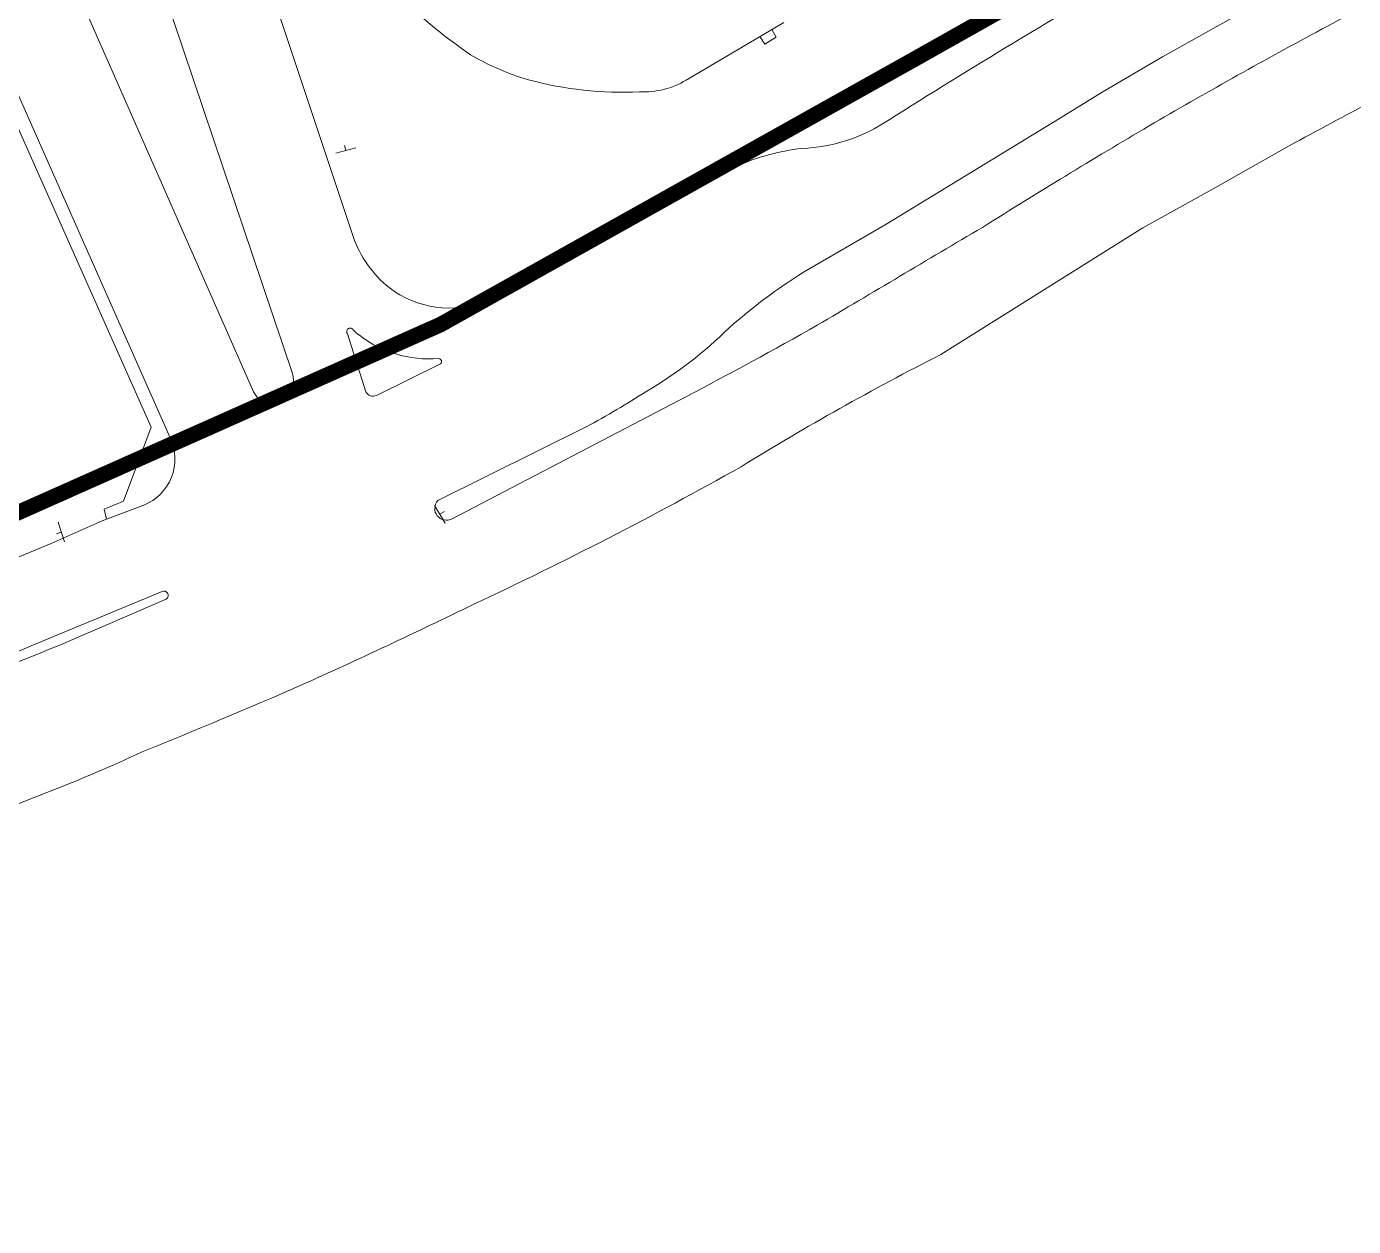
# Model space of a CAD drawing. Header units: feet. Extents: x 6763715 to 6770513, y 1886699 to 1891873.
# Drawn here: x 6767596 to 6768106, y 1887527 to 1887990 of the extents above; entities that cross this region are included whole.
import ezdxf

# ---------------------------------------------------------------- set-up
doc = ezdxf.new("R2010")
doc.units = ezdxf.units.FT
doc.header["$LTSCALE"] = 48
doc.header["$MEASUREMENT"] = 0
doc.linetypes.add('PHANTOM2', pattern=[1.25, 0.625, -0.125, 0.125, -0.125, 0.125, -0.125])
doc.layers.get('0').update_dxf_attribs({"lineweight": 0})
for name, color, linetype, lineweight in [('C-PKNG-STRP', 3, 'Continuous', 0), ('C-PROP', 7, 'PHANTOM2', 0), ('C-ROAD', 5, 'Continuous', 0), ('L-SITE-WALK', 6, 'Continuous', 0)]:
    doc.layers.add(name, color=color, linetype=linetype, lineweight=lineweight)

# ---------------------------------------------------------------- blocks, each defined once
blk = doc.blocks.new('Campus_Base_Map_NEW$0$S1')
for points in [[(-0.083, 0), (0.083, 0)], [(0, 0), (0, -0.042)]]:
    blk.add_lwpolyline(points)

msp = doc.modelspace()

# ---------------------------------------------------------------- linework, layer by layer
at = {"layer": 'C-PROP', "ltscale": 0.02, "const_width": 6, "elevation": -178.8}
msp.add_lwpolyline([(6769012.67, 1888295.37, 0.136105), (6767938.83, 1887977.76, -0.282387), (6765535.01, 1887963.21), (6765125.2, 1887960.53), (6765008.26, 1888061.18), (6763829.05, 1890965.33), (6763828.78, 1890985.96), (6763983.43, 1891051.43), (6764153.83, 1890819.55), (6764199.85, 1890842), (6764151.8, 1891122.84, -0.016472), (6764351.86, 1891197.56, -0.000343), (6765614.04, 1891619.04, -0.151573), (6766084.72, 1891639.02, -0.00004), (6767109.8, 1891365.37), (6767424.22, 1891242.17)], format="xyb", dxfattribs=at)
at = {"layer": 'C-ROAD', "lineweight": 0}
for p, q in [((6767726.21, 1887848.87), (6767719.13, 1887871.26)), ((6767726.21, 1887848.87), (6767719.13, 1887871.26)), ((6767754.93, 1887859.64), (6767730.29, 1887847.5)), ((6767754.93, 1887859.64), (6767730.29, 1887847.5))]:
    msp.add_line(p, q, dxfattribs=at)
at = {"layer": 'C-ROAD'}
msp.add_lwpolyline([(6767682.6, 1887849.72), (6767609.6, 1888015.7), (6767605.99, 1888022.77), (6767594.64, 1888042.69), (6767578.58, 1888058.42, -0.25506), (6767570.95, 1888074.61, -0.244981), (6767577.36, 1888088.43, -0.109881), (6767595.26, 1888097.17, -0.288849), (6767616.74, 1888086.95), (6767631.53, 1888052.41, -0.019711), (6767637.05, 1888036.86), (6767697.94, 1887855.93, -0.311856), (6767695.1, 1887846.01, -0.499056)], format="xyb", close=True, dxfattribs=at)
for points in [[(6767553.67, 1888050.41), (6767650.88, 1887831.17, -0.435034), (6767640.69, 1887805.25), (6767624.71, 1887799.13), (6767605.01, 1887790.42), (6767591.45, 1887784.87)], [(6767673.62, 1888052.11), (6767721.32, 1887908.62, 0.13834), (6767735.2, 1887888.98, 0.259216), (6767772.56, 1887883.69), (6767868.85, 1887935.68, -0.077815), (6767894.09, 1887942.59, 0.142165), (6767927.64, 1887953.66, -0.003615), (6767975.41, 1887983.13, -0.010108), (6768030.58, 1888015.13, -0.009083)], [(6768161.39, 1888022.41, 0.015215), (6768092.23, 1887987.43, 0.008638), (6768027.75, 1887951.25, 0.007375), (6767963.61, 1887912.19, 0.000647), (6767900.03, 1887874.49, -0.008403), (6767849.41, 1887846.97), (6767759.41, 1887800.02, -0.854931), (6767753.95, 1887806.99), (6767811.03, 1887835.36, 0.017514), (6767834.37, 1887849.1, 0.062009), (6767866.12, 1887873.54, -0.040628), (6767894.76, 1887894.94), (6767926.2, 1887913.13), (6767993.22, 1887954.18), (6768009.73, 1887964.32), (6768032.97, 1887977.92), (6768059.33, 1887992.61, -0.008551), (6768116.39, 1888023.02, -0.010197)], [(6767887.1, 1887991.15), (6767849.6, 1887968.93, -0.149799), (6767831.62, 1887964.43, -0.077789), (6767788.86, 1887968.99), (6767785.5, 1887970.04, -0.053708), (6767766.54, 1887978.7, -0.048465), (6767739.75, 1888000.74, -0.151499)], [(6768146.83, 1887978.23, 0.003819), (6768081.7, 1887943.63), (6768052.46, 1887927), (6768025.37, 1887911.99), (6767947.55, 1887863.22, 0.020551), (6767870.66, 1887820.02, -0.018723), (6767767.57, 1887766.98, -0.00775), (6767700.94, 1887735.72, -0.005941), (6767640.13, 1887710.19, -0.029337), (6767567.18, 1887681.49, -0.001631), (6767500.69, 1887657.32, -0.000883), (6767440.43, 1887637.95, -0.015716), (6767375.88, 1887618.74, -0.017758), (6767310.57, 1887601.4, -0.009569), (6767263.18, 1887589.83), (6767230.99, 1887583.04, -0.018923), (6767103.83, 1887558.9, -0.012774), (6766983.76, 1887542.05, -0.001893), (6766873.81, 1887532.87, -0.011274), (6766764.64, 1887528.55, -0.014834), (6766683.58, 1887528.39), (6766660.92, 1887529.49, -1.466527)], [(6768146.83, 1887978.23, 0.003819), (6768081.7, 1887943.63), (6768052.46, 1887927), (6768025.37, 1887911.99), (6767947.55, 1887863.22, 0.020551), (6767870.66, 1887820.02, -0.018723), (6767767.57, 1887766.98, -0.00775), (6767700.94, 1887735.72, -0.005941), (6767640.13, 1887710.19, -0.029337), (6767567.18, 1887681.49, -0.001631), (6767500.69, 1887657.32, -0.000883), (6767440.43, 1887637.95, -0.015716), (6767375.88, 1887618.74, -0.017758), (6767310.57, 1887601.4, -0.009569), (6767263.18, 1887589.83), (6767230.99, 1887583.04, -0.018923), (6767103.83, 1887558.9, -0.012774), (6766983.76, 1887542.05, -0.001893), (6766873.81, 1887532.87, -0.011274), (6766764.64, 1887528.55, -0.014834), (6766683.58, 1887528.39), (6766660.92, 1887529.49, -1.466527)], [(6768146.83, 1887978.23, 0.003819), (6768081.7, 1887943.63), (6768052.46, 1887927), (6768025.37, 1887911.99), (6767947.55, 1887863.22, 0.020551), (6767870.66, 1887820.02, -0.018723), (6767767.57, 1887766.98, -0.00775), (6767700.94, 1887735.72, -0.005941), (6767640.13, 1887710.19, -0.029337), (6767567.18, 1887681.49, -0.001631), (6767500.69, 1887657.32, -0.000883), (6767440.43, 1887637.95, -0.015716), (6767375.88, 1887618.74, -0.017758), (6767310.57, 1887601.4, -0.009569), (6767263.18, 1887589.83), (6767230.99, 1887583.04, -0.018923), (6767103.83, 1887558.9, -0.012774), (6766983.76, 1887542.05, -0.001893), (6766873.81, 1887532.87, -0.011274), (6766764.64, 1887528.55, -0.014834), (6766683.58, 1887528.39), (6766660.92, 1887529.49, -1.466527)], [(6767719.13, 1887871.26, -1.087972), (6767721.38, 1887872.68, 0.914945)], [(6767538.68, 1887728.58, 0.01932), (6767597.34, 1887751), (6767647.76, 1887772.02, -0.899281), (6767649.4, 1887769.03), (6767611.61, 1887752.69, -0.010583), (6767543.49, 1887726.28, -0.005195)]]:
    msp.add_lwpolyline(points, format="xyb", dxfattribs=at)
for points in [[(6767877.94, 1887985.72), (6767879.82, 1887982.72), (6767883.92, 1887985.28), (6767884.24, 1887985.49), (6767882.5, 1887988.42)], [(6767788.24, 1887892.16), (6767786.87, 1887894.7), (6767779.66, 1887890.78), (6767781.02, 1887888.26)]]:
    msp.add_lwpolyline(points, dxfattribs=at)
at = {"layer": 'C-ROAD', "lineweight": 0}
for centre, radius, start, end in [((6767749.58, 1887903.55), 41.81, 227.5851, 253.5455), ((6767750.67, 1887905.89), 44.36, 253.0467, 274.5146), ((6767754.26, 1887860.54), 1.12, 306.7197, 94.5146), ((6767728.94, 1887850.24), 3.06, 206.6479, 296.2338)]:
    msp.add_arc(centre, radius, start, end, dxfattribs=at)
at = {"layer": 'L-SITE-WALK', "lineweight": 0}
msp.add_lwpolyline([(6767534.21, 1888065.17), (6767532.94, 1888055.67), (6767547.95, 1888048.29), (6767581.89, 1887973.71), (6767643.56, 1887835.24), (6767632.91, 1887806.81), (6767625.47, 1887803.63), (6767626.43, 1887799.82)], dxfattribs=at)

# ---------------------------------------------------------------- block references
at = {"layer": 'C-PKNG-STRP'}
for p, xscale, yscale, zscale, rotation in [((6767718.55, 1887941.83), 48.00000000000001, 48.00000000000001, 48.00000000000001, 194.7586118393191), ((6767754.71, 1887801.72), 47.99999999999994, 47.99999999999994, 47.99999999999994, 120.8473765327459), ((6767608.97, 1887794.84), 47.99999999999998, 47.99999999999998, 47.99999999999998, 288.3573452825456)]:
    msp.add_blockref('Campus_Base_Map_NEW$0$S1', p, dxfattribs=dict(at, xscale=xscale, yscale=yscale, zscale=zscale, rotation=rotation))

doc.saveas('drawing.dxf')
